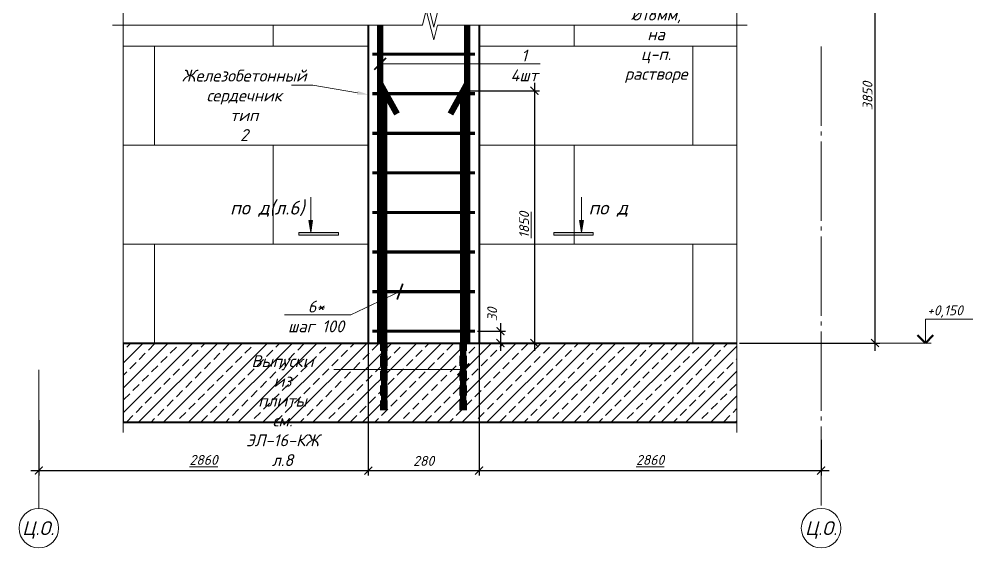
# Model space of a CAD drawing. Header units: millimetres. Extents: x -1807136 to 121189, y 23614 to 410608.
# Drawn here: x 16866 to 19276, y 39858 to 41194 of the extents above; entities that cross this region are included whole.
import ezdxf
from ezdxf import colors
from ezdxf.entities.mleader import LeaderData, LeaderLine
from ezdxf.enums import TextEntityAlignment as Align
from ezdxf.math import Vec2, Vec3

# ---------------------------------------------------------------- set-up
doc = ezdxf.new("R2010")
doc.units = ezdxf.units.MM
doc.header["$PDMODE"] = 3
doc.linetypes.add('DASHED2', pattern=[0.375, 0.25, -0.125])
doc.linetypes.add('GOST2.303 5', pattern=[24, 20, -1.5, 1, -1.5])
doc.layers.get('0').update_dxf_attribs({"lineweight": 5})
doc.layers.get('Defpoints').update_dxf_attribs({"lineweight": 0})
for name, color, linetype, lineweight in [('#Dimensions', 7, 'Continuous', 9), ('#Арматура', 152, 'Continuous', 30), ('#Бетон разрез', 22, 'Continuous', 40), ('#Выноски', 7, 'Continuous', 15), ('#Газобетон вид', 150, 'Continuous', 18), ('#Оси', 7, 'Continuous', 9), ('#разм', 7, 'Continuous', 9), ('A-okno', 7, 'Continuous', 0), ('k_ Размеры', 7, 'Continuous', 15), ('Штриховка', 7, 'Continuous', 25)]:
    doc.layers.add(name, color=color, linetype=linetype, lineweight=lineweight)
for name, color, linetype, lineweight, true_color in [('#Hatch', 7, 'Continuous', 5, 0x525252), ('#Арматура вид_1', 7, 'Continuous', 35, 0x454545), ('#Арматура вид_2', 7, 'Continuous', 35, 0x616161)]:
    doc.layers.add(name, color=color, linetype=linetype, lineweight=lineweight, true_color=true_color)
doc.styles.add('GOST 2.304', font='isocpeui.ttf')
doc.styles.add('STEP PR', font='isocpeui.ttf')
doc.dimstyles.new('SPDS', dxfattribs={"dimscale": 10, "dimtxt": 2.5, "dimasz": 2, "dimexe": 1.25, "dimexo": 0.625, "dimtad": 1, "dimdec": 0, "dimrnd": 0.001, "dimtxsty": 'STEP PR', "dimblk": 'ARCHTICK', "dimcen": 2.5, "dimdle": 2, "dimclrd": 256, "dimclre": 256, "dimclrt": 7, "dimadec": 0, "dimazin": 2, "dimtfac": 0.75, "dimtdec": 0, "dimtmove": 1, "dimatfit": 3, "dimfxl": 1, "dimtolj": 1, "dimarcsym": 1})

# ---------------------------------------------------------------- blocks, each defined once
blk = doc.blocks.new('*U112')
at = {"color": 0, "linetype": 'ByBlock', "lineweight": -2}
blk.add_line((68.511, 0), (0, 0), dxfattribs=at)
blk = doc.blocks.new('*U415')
at = {"color": 0, "linetype": 'ByBlock', "lineweight": -2}
blk.add_line((68.511, 0), (0, 0), dxfattribs=at)
blk = doc.blocks.new('_ArchTick')
at = {"color": 0, "linetype": 'ByBlock', "const_width": 0.15}
blk.add_lwpolyline([(-0.5, -0.5), (0.5, 0.5)], dxfattribs=at)
blk = doc.blocks.new('*D407')
at = {"layer": '#Dimensions', "lineweight": -2, "transparency": 16777216}
for p, q in [((17748.3, 40408.9), (17748.3, 40040.5)), ((16915.8, 40180.2), (16915.8, 40040.5)), ((16895.8, 40053), (17768.3, 40053))]:
    blk.add_line(p, q, dxfattribs=at)
at = {"layer": 'Defpoints', "color": 0, "lineweight": 40, "transparency": 16777216}
for p in [(17748.3, 40415.1), (16915.8, 40186.5), (17748.3, 40053)]:
    blk.add_point(p, dxfattribs=at)
at = {"layer": '#Dimensions', "lineweight": -2, "transparency": 16777216, "xscale": 20, "yscale": 20, "zscale": 20, "rotation": 180}
blk.add_blockref('_ArchTick', (16915.8, 40053), dxfattribs=at)
at = {"layer": '#Dimensions', "lineweight": -2, "transparency": 16777216, "xscale": 20, "yscale": 20, "zscale": 20}
blk.add_blockref('_ArchTick', (17748.3, 40053), dxfattribs=at)
at = {"layer": '#Dimensions', "transparency": 16777216, "insert": (17332.1, 40080), "char_height": 25, "attachment_point": 5, "style": 'STEP PR'}
blk.add_mtext('\\A1;\\L2860', dxfattribs=at)
blk = doc.blocks.new('*D408')
at = {"layer": '#Dimensions', "lineweight": -2, "transparency": 16777216}
for p, q in [((17748.3, 40408.9), (17748.3, 40040.5)), ((18028.3, 40408.9), (18028.3, 40040.5)), ((17728.3, 40053), (18048.3, 40053))]:
    blk.add_line(p, q, dxfattribs=at)
at = {"layer": 'Defpoints', "color": 0, "lineweight": 40, "transparency": 16777216}
for p in [(17748.3, 40415.1), (18028.3, 40415.1), (18028.3, 40053)]:
    blk.add_point(p, dxfattribs=at)
at = {"layer": '#Dimensions', "lineweight": -2, "transparency": 16777216, "xscale": 20, "yscale": 20, "zscale": 20, "rotation": 180}
blk.add_blockref('_ArchTick', (17748.3, 40053), dxfattribs=at)
at = {"layer": '#Dimensions', "lineweight": -2, "transparency": 16777216, "xscale": 20, "yscale": 20, "zscale": 20}
blk.add_blockref('_ArchTick', (18028.3, 40053), dxfattribs=at)
at = {"layer": '#Dimensions', "transparency": 16777216, "insert": (17888.3, 40077.5), "char_height": 25, "attachment_point": 5, "style": 'STEP PR'}
blk.add_mtext('\\A1;280', dxfattribs=at)
blk = doc.blocks.new('*D409')
at = {"layer": '#Dimensions', "lineweight": -2, "transparency": 16777216}
for p, q in [((18028.3, 40408.9), (18028.3, 40040.5)), ((18892.5, 40131.1), (18892.5, 40040.5)), ((18008.3, 40053), (18912.5, 40053))]:
    blk.add_line(p, q, dxfattribs=at)
at = {"layer": 'Defpoints', "color": 0, "lineweight": 40, "transparency": 16777216}
for p in [(18028.3, 40415.1), (18892.5, 40137.4), (18892.5, 40053)]:
    blk.add_point(p, dxfattribs=at)
at = {"layer": '#Dimensions', "lineweight": -2, "transparency": 16777216, "xscale": 20, "yscale": 20, "zscale": 20, "rotation": 180}
blk.add_blockref('_ArchTick', (18028.3, 40053), dxfattribs=at)
at = {"layer": '#Dimensions', "lineweight": -2, "transparency": 16777216, "xscale": 20, "yscale": 20, "zscale": 20}
blk.add_blockref('_ArchTick', (18892.5, 40053), dxfattribs=at)
at = {"layer": '#Dimensions', "transparency": 16777216, "insert": (18460.4, 40080), "char_height": 25, "attachment_point": 5, "style": 'STEP PR'}
blk.add_mtext('\\A1;\\L2860', dxfattribs=at)
blk = doc.blocks.new('*U107')
at = {"color": 0, "linetype": 'ByBlock', "lineweight": -2}
for p, q in [((26.107, 0), (26.419, 1.25)), ((26.419, 1.25), (27.044, -1.25)), ((26.107, 0), (0, 0)), ((27.044, -1.25), (27.357, 0)), ((53.463, 0), (27.357, 0))]:
    blk.add_line(p, q, dxfattribs=at)
blk = doc.blocks.new('*D410')
at = {"layer": '#Dimensions', "lineweight": -2, "transparency": 16777216}
for p, q in [((18168.2, 41032.7), (18168.2, 40355.3)), ((17994.6, 41012.7), (18180.7, 41012.7)), ((18034.6, 40375.3), (18180.7, 40375.3))]:
    blk.add_line(p, q, dxfattribs=at)
at = {"layer": 'Defpoints', "color": 0, "lineweight": 40, "transparency": 16777216}
for p in [(17988.3, 41012.7), (18028.3, 40375.3), (18168.2, 40375.3)]:
    blk.add_point(p, dxfattribs=at)
at = {"layer": '#Dimensions', "lineweight": -2, "transparency": 16777216, "xscale": 20, "yscale": 20, "zscale": 20}
for p, rotation in [((18168.2, 41012.7), 90), ((18168.2, 40375.3), 270)]:
    blk.add_blockref('_ArchTick', p, dxfattribs=dict(at, rotation=rotation))
at = {"layer": '#Dimensions', "transparency": 16777216, "insert": (18142.1, 40673.7), "char_height": 25, "attachment_point": 5, "rotation": 90, "style": 'STEP PR'}
blk.add_mtext('\\A1;\\L1850', dxfattribs=at)
blk = doc.blocks.new('*D411')
at = {"layer": 'Defpoints', "color": 0, "transparency": 16777216}
for p in [(18018.3, 40405.3), (18018.3, 40375.3), (18082.3, 40375.3)]:
    blk.add_point(p, dxfattribs=at)
at = {"layer": 'k_ Размеры', "lineweight": -2, "transparency": 16777216}
for p, q in [((18082.3, 40425.3), (18082.3, 40355.3)), ((18024.6, 40405.3), (18094.8, 40405.3)), ((18024.6, 40375.3), (18094.8, 40375.3))]:
    blk.add_line(p, q, dxfattribs=at)
at = {"layer": 'k_ Размеры', "lineweight": -2, "transparency": 16777216, "xscale": 20, "yscale": 20, "zscale": 20}
for p, rotation in [((18082.3, 40405.3), 90), ((18082.3, 40375.3), 270)]:
    blk.add_blockref('_ArchTick', p, dxfattribs=dict(at, rotation=rotation))
at = {"layer": 'k_ Размеры', "color": 7, "transparency": 16777216, "insert": (18061.5, 40447.6), "char_height": 25, "attachment_point": 5, "rotation": 90, "style": 'STEP PR'}
blk.add_mtext('\\A1;30', dxfattribs=at)
blk = doc.blocks.new('*U96')
at = {"layer": '#разм', "ltscale": 100, "elevation": 0}
for points in [[(4577173, -920400), (4578375, -920400)], [(4577173, -921000), (4577173, -920400)], [(4575899, -921000), (4577323, -921000)]]:
    blk.add_lwpolyline(points, dxfattribs=at)
at = {"layer": 'A-okno', "color": 0, "lineweight": 50, "ltscale": 100, "elevation": 0}
for points in [[(4577173, -921000), (4576973, -920800)], [(4577173, -921000), (4577373, -920800)]]:
    blk.add_lwpolyline(points, dxfattribs=at)
at = {"layer": '#разм', "style": 'STEP PR'}
for tag, p in [('ОТМЕТКА', (4577216, -920299)), ('ПРИМЕЧАНИЕ', (4577314, -920711))]:
    blk.add_attdef(tag, p, '', height=250, dxfattribs=at)
blk = doc.blocks.new('*D417')
at = {"layer": 'Defpoints', "color": 0, "transparency": 16777216}
for p in [(18679.9, 41624.1), (18679.9, 40375.3), (19028.5, 40375.3)]:
    blk.add_point(p, dxfattribs=at)
at = {"layer": 'k_ Размеры', "lineweight": -2, "transparency": 16777216}
for p, q in [((19028.5, 41644.1), (19028.5, 40355.3)), ((18686.1, 41624.1), (19041, 41624.1)), ((18686.1, 40375.3), (19041, 40375.3))]:
    blk.add_line(p, q, dxfattribs=at)
at = {"layer": 'k_ Размеры', "lineweight": -2, "transparency": 16777216, "xscale": 20, "yscale": 20, "zscale": 20}
for p, rotation in [((19028.5, 41624.1), 90), ((19028.5, 40375.3), 270)]:
    blk.add_blockref('_ArchTick', p, dxfattribs=dict(at, rotation=rotation))
at = {"layer": 'k_ Размеры', "color": 7, "transparency": 16777216, "insert": (19009.8, 40999.7), "char_height": 25, "attachment_point": 5, "rotation": 90, "style": 'STEP PR'}
blk.add_mtext('\\A1;3850', dxfattribs=at)
blk = doc.blocks.new('*U481')
at = {"ltscale": 100}
h = blk.add_hatch(color=256, dxfattribs=at)
h.dxf.hatch_style = 1
h.paths.add_polyline_path([(1415, 1070), (1365, 1070), (1315, 1070), (1365, 770)])
h = blk.add_hatch(color=256, dxfattribs=at)
h.dxf.hatch_style = 1
h.paths.add_polyline_path([(1665, 700), (1665, 770), (665, 770), (665, 700)])
at = {"linetype": 'Continuous', "ltscale": 100}
for p, q in [((1365, 770), (1315, 1070)), ((1315, 1070), (1365, 1070)), ((1415, 1070), (1365, 1070)), ((1365, 770), (1415, 1070)), ((1665, 770), (665, 770)), ((1665, 700), (1665, 770)), ((665, 700), (1665, 700))]:
    blk.add_line(p, q, dxfattribs=at)
at = {"linetype": 'Continuous', "ltscale": 100, "extrusion": (1, -1e-16, 0), "elevation": 1365}
blk.add_lwpolyline([(1660, 0), (1070, 0)], dxfattribs=at)
at = {"linetype": 'Continuous', "ltscale": 100}
blk.add_lwpolyline([(665, 700), (665, 770)], dxfattribs=at)
at = {"ltscale": 100, "style": 'STEP PR'}
blk.add_attdef('Nh', text='', height=350, dxfattribs=at).set_placement((1799, 1222), align=Align.RIGHT)
blk = doc.blocks.new('*U104')
at = {"ltscale": 100}
h = blk.add_hatch(color=256, dxfattribs=at)
h.dxf.hatch_style = 1
h.paths.add_polyline_path([(-85, 1070), (-35, 1070), (15, 1070), (-35, 770)])
h = blk.add_hatch(color=256, dxfattribs=at)
h.dxf.hatch_style = 1
h.paths.add_polyline_path([(665, 700), (665, 770), (-335, 770), (-335, 700)])
at = {"linetype": 'Continuous', "ltscale": 100}
for p, q in [((-85, 1070), (-35, 1070)), ((-35, 770), (-85, 1070)), ((-35, 770), (15, 1070)), ((15, 1070), (-35, 1070)), ((-335, 700), (-335, 770)), ((-335, 770), (665, 770)), ((665, 700), (-335, 700))]:
    blk.add_line(p, q, dxfattribs=at)
at = {"linetype": 'Continuous', "ltscale": 100, "extrusion": (-1, -1e-16, 0), "elevation": 35}
blk.add_lwpolyline([(-1660, 0), (-1070, 0)], dxfattribs=at)
at = {"linetype": 'Continuous', "ltscale": 100}
blk.add_lwpolyline([(665, 700), (665, 770)], dxfattribs=at)
at = {"ltscale": 100, "style": 'STEP PR'}
blk.add_attdef('Nh', text='', height=350, dxfattribs=at).set_placement((-192, 1222), align=Align.RIGHT)

msp = doc.modelspace()

# ---------------------------------------------------------------- hatches: boundary and pattern name
at = {"layer": '#Hatch'}
h = msp.add_hatch(dxfattribs=at)
h.set_pattern_fill('ANSI33', color=256, scale=7, style=0)
h.paths.add_polyline_path([(18679.9, 41824.1), (17128.5, 41824.1), (17128.5, 41624.1), (17508.3, 41624.1), (17748.3, 41624.1), (18679.9, 41624.1)])
h.paths.add_polyline_path([(18679.9, 40375.3), (17128.5, 40375.3), (17128.5, 40175.3), (18679.9, 40175.3)])

# ---------------------------------------------------------------- linework, layer by layer
at = {"layer": '#Арматура', "const_width": 8}
for points in [[(18018.3, 41105.3), (17758.3, 41105.3)], [(18018.3, 41005.3), (17758.3, 41005.3)], [(18018.3, 41005.3), (17758.3, 41005.3)], [(18018.3, 40905.3), (17758.3, 40905.3)], [(18018.3, 40905.3), (17758.3, 40905.3)], [(18018.3, 40805.3), (17758.3, 40805.3)], [(18018.3, 40805.3), (17758.3, 40805.3)], [(18018.3, 40705.3), (17758.3, 40705.3)], [(18018.3, 40705.3), (17758.3, 40705.3)], [(18018.3, 40605.3), (17758.3, 40605.3)], [(18018.3, 40605.3), (17758.3, 40605.3)], [(18018.3, 40505.3), (17758.3, 40505.3)], [(18018.3, 40505.3), (17758.3, 40505.3)], [(18018.3, 40405.3), (17758.3, 40405.3)], [(18018.3, 40405.3), (17758.3, 40405.3)]]:
    msp.add_lwpolyline(points, dxfattribs=at)
at = {"layer": '#Арматура', "linetype": 'DASHED2', "ltscale": 100}
for points in [[(17780.3, 40205.3), (17780.3, 40375.3)], [(17796.3, 40205.3), (17796.3, 40375.3)], [(17980.3, 40205.3), (17980.3, 40375.3)], [(17996.3, 40205.3), (17996.3, 40375.3)]]:
    msp.add_lwpolyline(points, dxfattribs=at)
at = {"layer": '#Арматура вид_1', "const_width": 16}
for points in [[(17778.3, 41178.8), (17778.3, 40375.3)], [(17998.3, 41178.8), (17998.3, 40375.3)]]:
    msp.add_lwpolyline(points, dxfattribs=at)
at = {"layer": '#Арматура вид_2', "linetype": 'DASHED2', "ltscale": 100, "const_width": 16}
for points in [[(17788.3, 40205.3), (17788.3, 41012.7), (17820.8, 40954.2)], [(17988.3, 40205.3), (17988.3, 41012.7), (17955.9, 40954.2)]]:
    msp.add_lwpolyline(points, dxfattribs=at)
at = {"layer": '#Бетон разрез'}
for points in [[(17748.3, 41178.8), (17748.3, 40375.3)], [(18028.3, 41178.8), (18028.3, 40375.3)], [(17128.5, 40375.3), (18679.9, 40375.3)], [(17748.3, 40375.3), (18028.3, 40375.3)], [(17128.5, 40175.3), (18679.9, 40175.3)]]:
    msp.add_lwpolyline(points, dxfattribs=at)
at = {"layer": '#Газобетон вид'}
for points in [[(17128.5, 41125.3), (17508.3, 41125.3), (17508.3, 41178.8)], [(17508.3, 41178.8), (17508.3, 41125.3), (17748.3, 41125.3)], [(18268.3, 41178.8), (18268.3, 41125.3), (18028.3, 41125.3)], [(18679.9, 41125.3), (18268.3, 41125.3), (18268.3, 41178.8)], [(17128.5, 40875.3), (17208.3, 40875.3), (17208.3, 41125.3), (17128.5, 41125.3)], [(18679.9, 40875.3), (18568.3, 40875.3), (18568.3, 41125.3), (18679.9, 41125.3)], [(17128.5, 40625.3), (17508.3, 40625.3), (17508.3, 40875.3), (17128.5, 40875.3)], [(17748.3, 40875.3), (17508.3, 40875.3), (17508.3, 40625.3), (17748.3, 40625.3)], [(18028.3, 40875.3), (18268.3, 40875.3), (18268.3, 40625.3), (18028.3, 40625.3)], [(18679.9, 40625.3), (18268.3, 40625.3), (18268.3, 40875.3), (18679.9, 40875.3)], [(17128.5, 40375.3), (17208.3, 40375.3), (17208.3, 40625.3), (17128.5, 40625.3)], [(18669.4, 40375.3), (18568.3, 40375.3), (18568.3, 40625.3), (18679.9, 40625.3)], [(17128.5, 40375.3), (18679.9, 40375.3)]]:
    msp.add_lwpolyline(points, dxfattribs=at)
for points in [[(17208.3, 40875.3), (17748.3, 40875.3), (17748.3, 41125.3), (17208.3, 41125.3)], [(18568.3, 40875.3), (18028.3, 40875.3), (18028.3, 41125.3), (18568.3, 41125.3)], [(17208.3, 40375.3), (17748.3, 40375.3), (17748.3, 40625.3), (17208.3, 40625.3)], [(18568.3, 40375.3), (18028.3, 40375.3), (18028.3, 40625.3), (18568.3, 40625.3)]]:
    msp.add_lwpolyline(points, close=True, dxfattribs=at)
at = {"layer": '#Оси', "linetype": 'GOST2.303 5', "ltscale": 10}
for points in [[(18892.5, 41124.4), (18892.5, 39957.6)], [(16915.8, 40308), (16915.8, 39957.6), (16915.8, 39957.6)]]:
    msp.add_lwpolyline(points, dxfattribs=at)
at = {"layer": '#Оси', "linetype": 'Continuous', "ltscale": 100}
for centre in [(16915.8, 39907.6), (18892.5, 39907.6)]:
    msp.add_circle(centre, 50, dxfattribs=at)
at = {"layer": 'Штриховка'}
msp.add_lwpolyline([(17128.5, 40375.3), (17128.5, 40175.3)], dxfattribs=at)

# ---------------------------------------------------------------- block references
at = {"layer": '#Dimensions', "xscale": 0.1, "yscale": 0.1, "zscale": 0.1}
msp.add_blockref('*U96', (-438561.3, 132475.3, 0), dxfattribs=at).add_auto_attribs({'ОТМЕТКА': '+0,150'})
at = {"xscale": -30, "yscale": -30, "zscale": -30, "rotation": 270}
for name, p in [('*U112', (17128.5, 40149)), ('*U415', (18679.9, 40149))]:
    msp.add_blockref(name, p, dxfattribs=at)
at = {"xscale": -30, "yscale": -30, "zscale": -30}
for p in [(18706.1, 41211.2), (18706.1, 41178.8)]:
    msp.add_blockref('*U107', p, dxfattribs=at)
at = {"xscale": 0.1, "yscale": 0.1, "zscale": 0.1}
msp.add_blockref('*U104', (17606.2, 40577.7), dxfattribs=at).add_auto_attribs({'Nh': 'по д(л.6)'})
ref = msp.add_blockref('*U481', (18150.3, 40577.7), dxfattribs=dict(xscale=0.1, yscale=0.1, zscale=0.1))
ref.add_attrib('Nh', 'по д', dxfattribs={"ltscale": 100, "height": 35, "style": 'STEP PR'}).set_placement((18404.4, 40699.9), align=Align.RIGHT)

# ---------------------------------------------------------------- texts
at = {"layer": '#Оси', "linetype": 'Continuous', "ltscale": 100, "style": 'GOST 2.304'}
for p in [(16914.4, 39907.6), (18892.5, 39907.6)]:
    msp.add_text('Ц.О.', height=35, dxfattribs=at).set_placement(p, align=Align.MIDDLE_CENTER)

# ---------------------------------------------------------------- dimensions: what is measured, and where the dimension line sits
at = {"layer": '#Dimensions'}
dim = msp.add_linear_dim(base=(18168.2, 40375.3), p1=(17988.3, 41012.7), p2=(18028.3, 40375.3), angle=90, text='%%U1850', dimstyle='SPDS', override={"dimgap": 1.2, "dimrnd": 5, "dimblk1": 'ArchTick', "dimblk2": 'ArchTick', "dimsah": 1, "dimclrt": 256}, dxfattribs=at)
dim.commit()
dim.dimension.update_dxf_attribs({"geometry": '*D410', "text_midpoint": (18169.1, 40673.7), "dimtype": 160})
for base, p1, p2, override, picture, middle in [((17748.3, 40053), (16915.8, 40186.5), (17748.3, 40415.1), {"dimgap": 1.2, "dimrnd": 5, "dimblk1": 'ArchTick', "dimblk2": 'ArchTick', "dimsah": 1, "dimclrt": 256}, '*D407', (17332.1, 40080)), ((18892.5, 40053), (18028.3, 40415.1), (18892.5, 40137.4), {"dimscale": 10, "dimgap": 1.2, "dimrnd": 5, "dimtxsty": 'STEP PR', "dimblk1": 'ArchTick', "dimblk2": 'ArchTick', "dimsah": 1, "dimclrt": 256}, '*D409', (18460.4, 40080))]:
    dim = msp.add_linear_dim(base=base, p1=p1, p2=p2, text='%%U2860', dimstyle='SPDS', override=override, dxfattribs=at)
    dim.commit()
    dim.dimension.update_dxf_attribs({"geometry": picture, "text_midpoint": middle})
dim = msp.add_linear_dim(base=(18028.3, 40053), p1=(17748.3, 40415.1), p2=(18028.3, 40415.1), dimstyle='SPDS', override={"dimscale": 10, "dimgap": 1.2, "dimrnd": 5, "dimtxsty": 'STEP PR', "dimblk1": 'ArchTick', "dimblk2": 'ArchTick', "dimsah": 1, "dimclrt": 256}, dxfattribs=at)
dim.commit()
dim.dimension.update_dxf_attribs({"geometry": '*D408', "text_midpoint": (17888.3, 40077.5)})
at = {"layer": 'k_ Размеры'}
dim = msp.add_linear_dim(base=(19028.5, 40375.3), p1=(18679.9, 41624.1), p2=(18679.9, 40375.3), angle=90, text='3850', dimstyle='SPDS', dxfattribs=at)
dim.commit()
dim.dimension.update_dxf_attribs({"geometry": '*D417', "text_midpoint": (19009.8, 40999.7)})
dim = msp.add_linear_dim(base=(18082.3, 40375.3), p1=(18018.3, 40405.3), p2=(18018.3, 40375.3), angle=90, dimstyle='SPDS', dxfattribs=at)
dim.commit()
dim.dimension.update_dxf_attribs({"geometry": '*D411', "text_midpoint": (18080.3, 40447.6), "dimtype": 160})

# ---------------------------------------------------------------- leaders
at = {"layer": '#Dimensions'}
ml = msp.add_multileader_mtext('Standard', dxfattribs=at)
ml.set_content('\\A1;Железобетонный \\Pсердечник тип 2               ', color=256, style='STEP PR')
ml.set_leader_properties(color=256, linetype='ByLayer', lineweight=-1)
ml.build(insert=Vec2(0, 0))
ml.multileader.update_dxf_attribs({"text_left_attachment_type": 6, "text_right_attachment_type": 6, "dogleg_length": 0, "arrow_head_size": 30, "scale": 0.1})
ctx = ml.context
ctx.base_point, ctx.scale, ctx.char_height, ctx.arrow_head_size, ctx.landing_gap_size, ctx.plane_origin = Vec3(17261.4, 41026.9), 0.1, 30, 30, 12.5, Vec3(19895.7, 39662.6)
ctx.left_attachment, ctx.right_attachment, ctx.text_align_type = 6, 6, 1
notes = []
notes.append((ctx, [(1, (1, 1, 0), (17608, 41026.9), (-1, 0), 0, [(1, [(17750.2, 41002.4)], 0, [])])]))
ctx.mtext.insert, ctx.mtext.rotation, ctx.mtext.width, ctx.mtext.defined_height, ctx.mtext.alignment, ctx.mtext.flow_direction = Vec3(17434.7, 41065.9), 6.283185, 410.366, 77, 2, 5
at = {"layer": '#Выноски'}
ml = msp.add_multileader_mtext('Standard', dxfattribs=at)
ml.set_content('\\A1;поз. 1  4 шт\\P%%C16 A500\\Pустановить в просверленные отв. %%C18мм, на ц-п. растворе', color=256, style='STEP PR')
ml.set_leader_properties(color=256, linetype='ByLayer', lineweight=-1)
ml.set_arrow_properties(name='ARCHTICK')
ml.build(insert=Vec2(0, 0))
ml.multileader.update_dxf_attribs({"text_left_attachment_type": 6, "text_right_attachment_type": 6, "dogleg_length": 0, "arrow_head_size": 30, "scale": 0.1})
ctx = ml.context
ctx.base_point, ctx.scale, ctx.char_height, ctx.arrow_head_size, ctx.landing_gap_size, ctx.plane_origin = Vec3(18274.5, 41681.5), 0.1, 30, 30, 12.5, Vec3(19284.3, 39804.5)
ctx.left_attachment, ctx.right_attachment, ctx.text_align_type = 6, 6, 1
notes.append((ctx, [(0, (1, 1, 0), (18274.5, 41681.5), (1, 0), 0, [(1, [(17796.3, 41681.5), (17982.3, 41681.5)], 0, [])])]))
ctx.mtext.insert, ctx.mtext.rotation, ctx.mtext.width, ctx.mtext.alignment, ctx.mtext.flow_direction = Vec3(18475.5, 41720.5), 6.283185, 451.659, 2, 5
ml = msp.add_multileader_mtext('Standard', dxfattribs=at)
ml.set_content('\\A1;1\\P4шт', color=256, style='STEP PR')
ml.set_leader_properties(color=256, linetype='ByLayer', lineweight=-1)
ml.set_arrow_properties(name='ARCHTICK')
ml.build(insert=Vec2(0, 0))
ml.multileader.update_dxf_attribs({"text_left_attachment_type": 6, "text_right_attachment_type": 6, "dogleg_length": 0, "arrow_head_size": 30, "scale": 0.1})
ctx = ml.context
ctx.base_point, ctx.scale, ctx.char_height, ctx.arrow_head_size, ctx.landing_gap_size, ctx.plane_origin = Vec3(18091.5, 41080.7), 0.1, 30, 30, 12.5, Vec3(19135.2, 40064.7)
ctx.left_attachment, ctx.right_attachment, ctx.text_align_type = 6, 6, 1
notes.append((ctx, [(0, (1, 1, 0), (18091.5, 41080.7), (1, 0), 0, [(1, [(17778.3, 41080.7), (17998.3, 41080.7)], 0, [])])]))
ctx.mtext.insert, ctx.mtext.rotation, ctx.mtext.alignment, ctx.mtext.flow_direction = Vec3(18142.3, 41116.7), 6.283185, 2, 5
ml = msp.add_multileader_mtext('Standard', dxfattribs=at)
ml.set_content('\\A1;6*\\Pшаг 100', color=256, style='STEP PR')
ml.set_leader_properties(color=256, linetype='ByLayer', lineweight=-1)
ml.set_arrow_properties(name='ARCHTICK')
ml.build(insert=Vec2(0, 0))
ml.multileader.update_dxf_attribs({"text_left_attachment_type": 6, "text_right_attachment_type": 6, "dogleg_length": 0, "arrow_head_size": 30, "scale": 0.1})
ctx = ml.context
ctx.base_point, ctx.scale, ctx.char_height, ctx.arrow_head_size, ctx.landing_gap_size, ctx.plane_origin = Vec3(17529.1, 40446.4), 0.1, 30, 30, 12.5, Vec3(19243, 39430.4)
ctx.left_attachment, ctx.right_attachment, ctx.text_align_type = 6, 6, 1
notes.append((ctx, [(1, (1, 1, 0), (17703.8, 40446.4), (-1, 0), 0, [(0, [(17828.3, 40505.3)], 0, [])])]))
ctx.mtext.insert, ctx.mtext.rotation, ctx.mtext.alignment, ctx.mtext.flow_direction = Vec3(17616.4, 40482.4), 6.283185, 2, 5
ml = msp.add_multileader_mtext('Standard', dxfattribs=at)
ml.set_content('\\A1;Выпуски из плиты\\Pсм. ЭЛ-16-КЖ л.8', color=256, style='STEP PR')
ml.set_leader_properties(color=256, linetype='ByLayer', lineweight=-1)
ml.set_arrow_properties(name='ARCHTICK')
ml.build(insert=Vec2(0, 0))
ml.multileader.update_dxf_attribs({"text_left_attachment_type": 6, "text_right_attachment_type": 6, "dogleg_length": 0, "arrow_head_size": 30, "scale": 0.1})
ctx = ml.context
ctx.base_point, ctx.scale, ctx.char_height, ctx.arrow_head_size, ctx.landing_gap_size, ctx.plane_origin = Vec3(17343.4, 40308.6), 0.1, 30, 30, 12.5, Vec3(18706.4, 38431.6)
ctx.left_attachment, ctx.right_attachment, ctx.text_align_type = 6, 6, 1
notes.append((ctx, [(1, (1, 1, 0), (17719.5, 40308.6), (-1, 0), 0, [(0, [(17988.8, 40308.6), (17787.2, 40308.6)], 0, [])])]))
ctx.mtext.insert, ctx.mtext.rotation, ctx.mtext.width, ctx.mtext.alignment, ctx.mtext.flow_direction = Vec3(17531.5, 40344.6), 6.283185, 451.659, 2, 5
for ctx, leaders in notes:
    for number, flags, end, landing, length, lines in leaders:
        leader = LeaderData()
        leader.index, (leader.has_last_leader_line, leader.has_dogleg_vector, leader.attachment_direction) = number, flags
        leader.last_leader_point, leader.dogleg_vector, leader.dogleg_length = Vec3(end), Vec3(landing), length
        for number, points, colour, breaks in lines:
            line = LeaderLine()
            line.index, line.vertices, line.color, line.breaks = number, Vec3.list(points), colors.encode_raw_color(colour), breaks
            leader.lines.append(line)
        ctx.leaders.append(leader)

doc.saveas('drawing.dxf')
